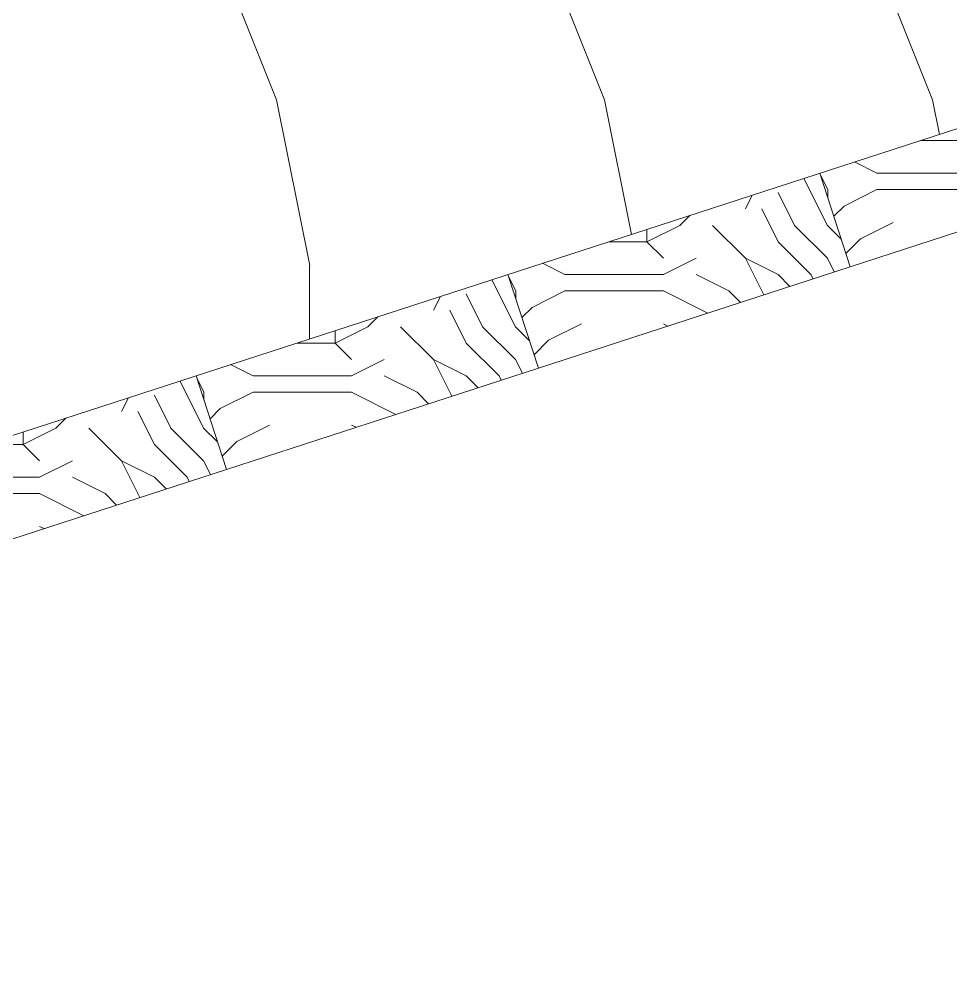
# Model space of a CAD drawing. Header units: millimetres. Extents: x 130034 to 172034, y -1330 to 28370.
# Drawn here: x 151543 to 152963, y 20383 to 21854 of the extents above; entities that cross this region are included whole.
import ezdxf

# ---------------------------------------------------------------- set-up
doc = ezdxf.new("R2010")
doc.units = ezdxf.units.MM
doc.layers.add('Узел', color=7, linetype='Continuous', lineweight=20)
doc.layers.add('Штриховка узла', color=7, linetype='Continuous', lineweight=20)

msp = doc.modelspace()

# ---------------------------------------------------------------- hatches: boundary and pattern name
at = {"layer": 'Штриховка узла', "ltscale": 100}
h = msp.add_hatch(dxfattribs=at)
h.set_pattern_fill('Дерево вдоль волокон', color=256, scale=50, pattern_type=2)
h.set_pattern_definition([(51.3402, (0, 0), (-500.0001, 6e-06), [312.3475, -2889.215]), (59.0362, (195.1, 243.9), (500.0001, -0.0003), [174.113, -2741.365]), (68.1986, (284.7, 393.2), (500.0002, 0.0002), [404.66, -2287.92]), (78.6901, (435, 768.9), (500.0001, 0.0002), [258.053, -2291.455]), (90, (485.6, 1021.96), (-500, 3e-14), [456.0755, -2043.925]), (281.3099, (435, 1731.1), (500.0001, -0.0002), [258.053, -2291.455]), (291.8014, (284.7, 2106.8), (500.0002, -0.0002), [404.66, -2287.92]), (300.9638, (195.1, 2256.1), (500.0001, 0.0003), [174.113, -2741.365]), (308.6598, (0, 2500), (-500.0001, -6e-06), [312.3475, -2889.215])])
edge = h.paths.add_edge_path()
edge.add_line((153096.4, 22727.3), (153096.4, 22124.8))
edge.add_line((153096.4, 22124.8), (153396.4, 22124.8))
edge.add_line((153396.4, 21824.8), (153396.4, 22124.8))
edge.add_line((153396.4, 21824.8), (148959.5, 20383.1))
edge.add_line((148959.5, 20383.1), (148665.6, 21287.6))
edge.add_line((153096.4, 22727.3), (148665.6, 21287.6))
edge = h.paths.add_edge_path()
edge.add_line((154396.4, 22124.8), (154696.4, 22124.8))
edge.add_line((154696.4, 22727.3), (154696.4, 22124.8))
edge.add_line((154696.4, 22727.3), (159127.2, 21287.6))
edge.add_line((158833.4, 20383.1), (159127.2, 21287.6))
edge.add_line((154396.4, 21824.8), (158833.4, 20383.1))
edge.add_line((154396.4, 22124.8), (154396.4, 21824.8))
edge = h.paths.add_edge_path()
edge.add_line((154512, 22787.2), (153896.4, 22787.2))
edge.add_line((153896.4, 22987.2), (153896.4, 22787.2))
edge.add_line((153896.4, 22987.2), (154512, 22787.2))
edge = h.paths.add_edge_path()
edge.add_line((153896.4, 22787.2), (153280.9, 22787.2))
edge.add_line((153896.4, 22987.2), (153280.9, 22787.2))
edge.add_line((153896.4, 22987.2), (153896.4, 22787.2))
h = msp.add_hatch(dxfattribs=at)
h.set_pattern_fill('Дерево и деревянные изделия', color=256, scale=5, pattern_type=2)
h.set_pattern_definition([(0, (4350.37, 93.8), (500, 500), [150, -350]), (0, (4350.37, 118.8), (500, 500), [150, -350]), (0, (4375.37, 168.8), (500, 500), [100, -400]), (0, (4400.37, 218.8), (500, 500), [75, -425]), (0, (4400.37, 268.8), (500, 500), [50, -450]), (0, (4425.37, 393.8), (500, 500), [25, -475]), (0, (4400.37, 443.8), (500, 500), [75, -425]), (0, (4400.37, 493.8), (500, 500), [100, -400]), (90, (4225.37, 493.8), (-500, 500), [50, -450]), (90, (4275.37, 568.8), (-500, 500), [25, -475]), (90, (4300.37, 318.8), (-500, 500), [75, -425]), (90, (4350.37, 343.8), (-500, 500), [50, -450]), (90, (4425.37, 368.8), (-500, 500), [25, -475]), (90, (4450.37, 268.8), (-500, 500), [70, -430]), (90, (4475.37, 168.8), (-500, 500), [50, -450]), (90, (4525.37, 368.8), (-500, 500), [25, -475]), (90, (4575.37, 343.8), (-500, 500), [75, -425]), (90, (4625.37, 343.8), (-500, 500), [75, -425]), (45, (4450.37, 268.8), (0, 500), [70.71, -636.3968]), (45, (4250.37, 518.8), (0, 500), [70.71, -636.3968]), (45, (4350.37, 393.8), (0, 500), [70.71, -636.3968]), (45, (4375.37, 293.8), (0, 500), [70.71, -636.3968]), (45, (4525.37, 193.8), (0, 500), [70.71, -636.3968]), (45, (4475.37, 218.8), (0, 500), [106.066, -601.0408]), (45, (4325.37, 443.8), (0, 500), [35.355, -671.7518]), (45, (4300.37, 493.8), (0, 500), [35.355, -671.7518]), (45, (4500.37, 493.8), (0, 500), [35.355, -671.7518]), (45, (4300.37, 243.8), (0, 500), [35.355, -671.7518]), (45, (4575.37, 418.8), (0, 500), [35.355, -671.7518]), (45, (4400.37, 368.8), (0, 500), [35.355, -671.7518]), (45, (4450.37, 418.8), (0, 500), [35.355, -671.7518]), (135, (4500.37, 318.8), (-500, 4e-14), [35.355, -671.7518]), (135, (4500.37, 143.8), (-500, 4e-14), [35.355, -671.7518]), (135, (4400.37, 268.8), (-500, 4e-14), [35.355, -671.7518]), (135, (4475.37, 368.8), (-500, 4e-14), [35.355, -671.7518]), (135, (4350.37, 243.8), (-500, 4e-14), [35.355, -671.7518]), (135, (4550.37, 243.8), (-500, 4e-14), [35.355, -671.7518]), (135, (4200.37, 93.8), (-500, 4e-14), [35.355, -671.7518]), (135, (4225.37, 118.8), (-500, 4e-14), [70.71, -636.3968]), (135, (4250.37, 143.8), (-500, 4e-14), [70.71, -636.3968]), (135, (4300.37, 143.8), (-500, 4e-14), [70.71, -636.3968]), (135, (4325.37, 193.8), (-500, 4e-14), [70.71, -636.3968]), (135, (4525.37, 393.8), (-500, 4e-14), [70.71, -636.3968]), (135, (4625.37, 143.8), (-500, 4e-14), [70.71, -636.3968]), (135, (4650.37, 543.8), (-500, 4e-14), [70.71, -636.3968]), (135, (4650.37, 493.8), (-500, 4e-14), [70.71, -636.3968]), (135, (4600.37, 468.8), (-500, 4e-14), [70.71, -636.3968]), (135, (4250.37, 468.8), (-500, 4e-14), [106.066, -601.0408]), (135, (4575.37, 418.8), (-500, 4e-14), [106.066, -601.0408]), (26.56505, (4300.37, 568.8), (500, 2e-07), [55.9, -1062.134]), (26.56505, (4300.37, 318.8), (500, 2e-07), [55.9, -1062.134]), (26.56505, (4350.37, 468.8), (500, 2e-07), [55.9, -1062.134]), (26.56505, (4500.37, 118.8), (500, 2e-07), [55.9, -1062.134]), (26.56505, (4475.37, 168.8), (500, 2e-07), [55.9, -1062.134]), (26.56505, (4325.37, 268.8), (500, 2e-07), [55.9, -1062.134]), (26.56505, (4325.37, 518.8), (500, 2e-07), [55.9, -1062.134]), (26.56505, (4475.37, 368.8), (500, 2e-07), [111.8, -1006.234]), (63.43495, (4475.37, 443.8), (3e-08, 500), [55.9, -1062.134]), (63.43495, (4550.37, 293.8), (3e-08, 500), [55.9, -1062.134]), (63.43495, (4300.37, 393.8), (3e-08, 500), [55.9, -1062.134]), (63.43495, (4200.37, 418.8), (3e-08, 500), [55.9, -1062.134]), (63.43495, (4500.37, 318.8), (3e-08, 500), [55.9, -1062.134]), (63.43495, (4450.37, 318.8), (3e-08, 500), [55.9, -1062.134]), (63.43495, (4250.37, 393.8), (3e-08, 500), [111.8, -1006.234]), (63.43495, (4625.37, 218.8), (3e-08, 500), [111.8, -1006.234]), (63.43495, (4575.37, 243.8), (3e-08, 500), [111.8, -1006.234]), (116.56505, (4175.37, 168.8), (-2e-07, 500), [55.9, -1062.134]), (116.56505, (4175.37, 443.8), (-2e-07, 500), [55.9, -1062.134]), (116.56505, (4275.37, 93.8), (-2e-07, 500), [55.9, -1062.134]), (116.56505, (4225.37, 543.8), (-2e-07, 500), [55.9, -1062.134]), (116.56505, (4275.37, 243.8), (-2e-07, 500), [55.9, -1062.134]), (116.56505, (4375.37, 293.8), (-2e-07, 500), [55.9, -1062.134]), (116.56505, (4425.37, 393.8), (-2e-07, 500), [55.9, -1062.134]), (116.56505, (4200.37, 193.8), (-2e-07, 500), [55.9, -1062.134]), (116.56505, (4325.37, 268.8), (-2e-07, 500), [55.9, -1062.134]), (116.56505, (4475.37, 218.8), (-2e-07, 500), [55.9, -1062.134]), (116.56505, (4525.37, 268.8), (-2e-07, 500), [55.9, -1062.134]), (116.56505, (4625.37, 418.8), (-2e-07, 500), [55.9, -1062.134]), (116.56505, (4250.37, 568.8), (-2e-07, 500), [55.9, -1062.134]), (116.56505, (4175.37, 543.8), (-2e-07, 500), [111.8, -1006.234]), (116.56505, (4250.37, 193.8), (-2e-07, 500), [111.8, -1006.234]), (153.43495, (4175.37, 118.8), (-500, 2e-07), [55.9, -1062.134]), (153.43495, (4600.37, 93.8), (-500, 2e-07), [55.9, -1062.134]), (153.43495, (4575.37, 343.8), (-500, 2e-07), [55.9, -1062.134]), (153.43495, (4375.37, 168.8), (-500, 2e-07), [55.9, -1062.134]), (153.43495, (4350.37, 118.8), (-500, 2e-07), [55.9, -1062.134]), (153.43495, (4400.37, 218.8), (-500, 2e-07), [55.9, -1062.134]), (153.43495, (4550.37, 518.8), (-500, 2e-07), [55.9, -1062.134]), (153.43495, (4600.37, 543.8), (-500, 2e-07), [111.8, -1006.234])])
edge = h.paths.add_edge_path()
edge.add_line((153285.6, 21631.1), (153239.3, 21773.7))
edge.add_line((153285.6, 21631.1), (152810.1, 21476.5))
edge.add_line((152810.1, 21476.5), (152763.7, 21619.2))
edge.add_line((153239.3, 21773.7), (152763.7, 21619.2))
h = msp.add_hatch(dxfattribs=at)
h.set_pattern_fill('Дерево и деревянные изделия', color=256, scale=5, pattern_type=2)
h.set_pattern_definition([(0, (3874.84, -60.7), (500, 500), [150, -350]), (0, (3874.84, -35.7), (500, 500), [150, -350]), (0, (3899.84, 14.3), (500, 500), [100, -400]), (0, (3924.84, 64.3), (500, 500), [75, -425]), (0, (3924.84, 114.3), (500, 500), [50, -450]), (0, (3949.84, 239.3), (500, 500), [25, -475]), (0, (3924.84, 289.3), (500, 500), [75, -425]), (0, (3924.84, 339.3), (500, 500), [100, -400]), (90, (3749.84, 339.3), (-500, 500), [50, -450]), (90, (3799.84, 414.3), (-500, 500), [25, -475]), (90, (3824.84, 164.3), (-500, 500), [75, -425]), (90, (3874.84, 189.3), (-500, 500), [50, -450]), (90, (3949.84, 214.3), (-500, 500), [25, -475]), (90, (3974.84, 114.3), (-500, 500), [70, -430]), (90, (3999.84, 14.3), (-500, 500), [50, -450]), (90, (4049.84, 214.3), (-500, 500), [25, -475]), (90, (4099.84, 189.3), (-500, 500), [75, -425]), (90, (4149.84, 189.3), (-500, 500), [75, -425]), (45, (3974.84, 114.3), (0, 500), [70.71, -636.3968]), (45, (3774.84, 364.3), (0, 500), [70.71, -636.3968]), (45, (3874.84, 239.3), (0, 500), [70.71, -636.3968]), (45, (3899.84, 139.3), (0, 500), [70.71, -636.3968]), (45, (4049.84, 39.3), (0, 500), [70.71, -636.3968]), (45, (3999.84, 64.3), (0, 500), [106.066, -601.0408]), (45, (3849.84, 289.3), (0, 500), [35.355, -671.7518]), (45, (3824.84, 339.3), (0, 500), [35.355, -671.7518]), (45, (4024.84, 339.3), (0, 500), [35.355, -671.7518]), (45, (3824.84, 89.3), (0, 500), [35.355, -671.7518]), (45, (4099.84, 264.3), (0, 500), [35.355, -671.7518]), (45, (3924.84, 214.3), (0, 500), [35.355, -671.7518]), (45, (3974.84, 264.3), (0, 500), [35.355, -671.7518]), (135, (4024.84, 164.3), (-500, 4e-14), [35.355, -671.7518]), (135, (4024.84, -10.7), (-500, 4e-14), [35.355, -671.7518]), (135, (3924.84, 114.3), (-500, 4e-14), [35.355, -671.7518]), (135, (3999.84, 214.3), (-500, 4e-14), [35.355, -671.7518]), (135, (3874.84, 89.3), (-500, 4e-14), [35.355, -671.7518]), (135, (4074.84, 89.3), (-500, 4e-14), [35.355, -671.7518]), (135, (3724.84, -60.7), (-500, 4e-14), [35.355, -671.7518]), (135, (3749.84, -35.7), (-500, 4e-14), [70.71, -636.3968]), (135, (3774.84, -10.7), (-500, 4e-14), [70.71, -636.3968]), (135, (3824.84, -10.7), (-500, 4e-14), [70.71, -636.3968]), (135, (3849.84, 39.3), (-500, 4e-14), [70.71, -636.3968]), (135, (4049.84, 239.3), (-500, 4e-14), [70.71, -636.3968]), (135, (4149.84, -10.7), (-500, 4e-14), [70.71, -636.3968]), (135, (4174.84, 389.3), (-500, 4e-14), [70.71, -636.3968]), (135, (4174.84, 339.3), (-500, 4e-14), [70.71, -636.3968]), (135, (4124.84, 314.3), (-500, 4e-14), [70.71, -636.3968]), (135, (3774.84, 314.3), (-500, 4e-14), [106.066, -601.0408]), (135, (4099.84, 264.3), (-500, 4e-14), [106.066, -601.0408]), (26.56505, (3824.84, 414.29), (500, 2e-07), [55.9, -1062.134]), (26.56505, (3824.84, 164.29), (500, 2e-07), [55.9, -1062.134]), (26.56505, (3874.84, 314.29), (500, 2e-07), [55.9, -1062.134]), (26.56505, (4024.84, -35.71), (500, 2e-07), [55.9, -1062.134]), (26.56505, (3999.84, 14.29), (500, 2e-07), [55.9, -1062.134]), (26.56505, (3849.84, 114.29), (500, 2e-07), [55.9, -1062.134]), (26.56505, (3849.84, 364.29), (500, 2e-07), [55.9, -1062.134]), (26.56505, (3999.84, 214.29), (500, 2e-07), [111.8, -1006.234]), (63.43495, (3999.84, 289.29), (3e-08, 500), [55.9, -1062.134]), (63.43495, (4074.84, 139.29), (3e-08, 500), [55.9, -1062.134]), (63.43495, (3824.84, 239.29), (3e-08, 500), [55.9, -1062.134]), (63.43495, (3724.84, 264.29), (3e-08, 500), [55.9, -1062.134]), (63.43495, (4024.84, 164.29), (3e-08, 500), [55.9, -1062.134]), (63.43495, (3974.84, 164.29), (3e-08, 500), [55.9, -1062.134]), (63.43495, (3774.84, 239.29), (3e-08, 500), [111.8, -1006.234]), (63.43495, (4149.84, 64.29), (3e-08, 500), [111.8, -1006.234]), (63.43495, (4099.84, 89.29), (3e-08, 500), [111.8, -1006.234]), (116.56505, (3699.84, 14.29), (-2e-07, 500), [55.9, -1062.134]), (116.56505, (3699.84, 289.29), (-2e-07, 500), [55.9, -1062.134]), (116.56505, (3799.84, -60.71), (-2e-07, 500), [55.9, -1062.134]), (116.56505, (3749.84, 389.29), (-2e-07, 500), [55.9, -1062.134]), (116.56505, (3799.84, 89.29), (-2e-07, 500), [55.9, -1062.134]), (116.56505, (3899.84, 139.29), (-2e-07, 500), [55.9, -1062.134]), (116.56505, (3949.84, 239.29), (-2e-07, 500), [55.9, -1062.134]), (116.56505, (3724.84, 39.29), (-2e-07, 500), [55.9, -1062.134]), (116.56505, (3849.84, 114.29), (-2e-07, 500), [55.9, -1062.134]), (116.56505, (3999.84, 64.29), (-2e-07, 500), [55.9, -1062.134]), (116.56505, (4049.84, 114.29), (-2e-07, 500), [55.9, -1062.134]), (116.56505, (4149.84, 264.29), (-2e-07, 500), [55.9, -1062.134]), (116.56505, (3774.84, 414.29), (-2e-07, 500), [55.9, -1062.134]), (116.56505, (3699.84, 389.29), (-2e-07, 500), [111.8, -1006.234]), (116.56505, (3774.84, 39.29), (-2e-07, 500), [111.8, -1006.234]), (153.43495, (3699.84, -35.71), (-500, 2e-07), [55.9, -1062.134]), (153.43495, (4124.84, -60.71), (-500, 2e-07), [55.9, -1062.134]), (153.43495, (4099.84, 189.29), (-500, 2e-07), [55.9, -1062.134]), (153.43495, (3899.84, 14.29), (-500, 2e-07), [55.9, -1062.134]), (153.43495, (3874.84, -35.71), (-500, 2e-07), [55.9, -1062.134]), (153.43495, (3924.84, 64.29), (-500, 2e-07), [55.9, -1062.134]), (153.43495, (4074.84, 364.29), (-500, 2e-07), [55.9, -1062.134]), (153.43495, (4124.84, 389.29), (-500, 2e-07), [111.8, -1006.234])])
edge = h.paths.add_edge_path()
edge.add_line((152810.1, 21476.5), (152763.7, 21619.2))
edge.add_line((152810.1, 21476.5), (152334.6, 21322))
edge.add_line((152334.6, 21322), (152288.2, 21464.7))
edge.add_line((152763.7, 21619.2), (152288.2, 21464.7))
h = msp.add_hatch(dxfattribs=at)
h.set_pattern_fill('Дерево и деревянные изделия', color=256, scale=5, pattern_type=2)
h.set_pattern_definition([(0, (3399.3, -215.2), (500, 500), [150, -350]), (0, (3399.3, -190.2), (500, 500), [150, -350]), (0, (3424.3, -140.2), (500, 500), [100, -400]), (0, (3449.3, -90.2), (500, 500), [75, -425]), (0, (3449.3, -40.2), (500, 500), [50, -450]), (0, (3474.3, 84.8), (500, 500), [25, -475]), (0, (3449.3, 134.8), (500, 500), [75, -425]), (0, (3449.3, 184.8), (500, 500), [100, -400]), (90, (3274.3, 184.8), (-500, 500), [50, -450]), (90, (3324.3, 259.8), (-500, 500), [25, -475]), (90, (3349.3, 9.8), (-500, 500), [75, -425]), (90, (3399.3, 34.8), (-500, 500), [50, -450]), (90, (3474.3, 59.8), (-500, 500), [25, -475]), (90, (3499.3, -40.2), (-500, 500), [70, -430]), (90, (3524.3, -140.2), (-500, 500), [50, -450]), (90, (3574.3, 59.8), (-500, 500), [25, -475]), (90, (3624.3, 34.8), (-500, 500), [75, -425]), (90, (3674.3, 34.8), (-500, 500), [75, -425]), (45, (3499.3, -40.22), (0, 500), [70.71, -636.3968]), (45, (3299.3, 209.78), (0, 500), [70.71, -636.3968]), (45, (3399.3, 84.78), (0, 500), [70.71, -636.3968]), (45, (3424.3, -15.22), (0, 500), [70.71, -636.3968]), (45, (3574.3, -115.22), (0, 500), [70.71, -636.3968]), (45, (3524.3, -90.22), (0, 500), [106.066, -601.0408]), (45, (3374.3, 134.78), (0, 500), [35.355, -671.7518]), (45, (3349.3, 184.78), (0, 500), [35.355, -671.7518]), (45, (3549.3, 184.78), (0, 500), [35.355, -671.7518]), (45, (3349.3, -65.22), (0, 500), [35.355, -671.7518]), (45, (3624.3, 109.78), (0, 500), [35.355, -671.7518]), (45, (3449.3, 59.78), (0, 500), [35.355, -671.7518]), (45, (3499.3, 109.78), (0, 500), [35.355, -671.7518]), (135, (3549.3, 9.78), (-500, 4e-14), [35.355, -671.7518]), (135, (3549.3, -165.22), (-500, 4e-14), [35.355, -671.7518]), (135, (3449.3, -40.22), (-500, 4e-14), [35.355, -671.7518]), (135, (3524.3, 59.78), (-500, 4e-14), [35.355, -671.7518]), (135, (3399.3, -65.22), (-500, 4e-14), [35.355, -671.7518]), (135, (3599.3, -65.22), (-500, 4e-14), [35.355, -671.7518]), (135, (3249.3, -215.22), (-500, 4e-14), [35.355, -671.7518]), (135, (3274.3, -190.22), (-500, 4e-14), [70.71, -636.3968]), (135, (3299.3, -165.22), (-500, 4e-14), [70.71, -636.3968]), (135, (3349.3, -165.22), (-500, 4e-14), [70.71, -636.3968]), (135, (3374.3, -115.22), (-500, 4e-14), [70.71, -636.3968]), (135, (3574.3, 84.78), (-500, 4e-14), [70.71, -636.3968]), (135, (3674.3, -165.22), (-500, 4e-14), [70.71, -636.3968]), (135, (3699.3, 234.78), (-500, 4e-14), [70.71, -636.3968]), (135, (3699.3, 184.78), (-500, 4e-14), [70.71, -636.3968]), (135, (3649.3, 159.78), (-500, 4e-14), [70.71, -636.3968]), (135, (3299.3, 159.78), (-500, 4e-14), [106.066, -601.0408]), (135, (3624.3, 109.78), (-500, 4e-14), [106.066, -601.0408]), (26.56505, (3349.32, 259.78), (500, 2e-07), [55.9, -1062.134]), (26.56505, (3349.32, 9.78), (500, 2e-07), [55.9, -1062.134]), (26.56505, (3399.32, 159.78), (500, 2e-07), [55.9, -1062.134]), (26.56505, (3549.32, -190.22), (500, 2e-07), [55.9, -1062.134]), (26.56505, (3524.32, -140.22), (500, 2e-07), [55.9, -1062.134]), (26.56505, (3374.32, -40.22), (500, 2e-07), [55.9, -1062.134]), (26.56505, (3374.32, 209.78), (500, 2e-07), [55.9, -1062.134]), (26.56505, (3524.32, 59.78), (500, 2e-07), [111.8, -1006.234]), (63.43495, (3524.32, 134.78), (3e-08, 500), [55.9, -1062.134]), (63.43495, (3599.32, -15.22), (3e-08, 500), [55.9, -1062.134]), (63.43495, (3349.32, 84.78), (3e-08, 500), [55.9, -1062.134]), (63.43495, (3249.32, 109.78), (3e-08, 500), [55.9, -1062.134]), (63.43495, (3549.32, 9.78), (3e-08, 500), [55.9, -1062.134]), (63.43495, (3499.32, 9.78), (3e-08, 500), [55.9, -1062.134]), (63.43495, (3299.32, 84.78), (3e-08, 500), [111.8, -1006.234]), (63.43495, (3674.32, -90.22), (3e-08, 500), [111.8, -1006.234]), (63.43495, (3624.32, -65.22), (3e-08, 500), [111.8, -1006.234]), (116.56505, (3224.32, -140.22), (-2e-07, 500), [55.9, -1062.134]), (116.56505, (3224.32, 134.78), (-2e-07, 500), [55.9, -1062.134]), (116.56505, (3324.32, -215.22), (-2e-07, 500), [55.9, -1062.134]), (116.56505, (3274.32, 234.78), (-2e-07, 500), [55.9, -1062.134]), (116.56505, (3324.32, -65.22), (-2e-07, 500), [55.9, -1062.134]), (116.56505, (3424.32, -15.22), (-2e-07, 500), [55.9, -1062.134]), (116.56505, (3474.32, 84.78), (-2e-07, 500), [55.9, -1062.134]), (116.56505, (3249.32, -115.22), (-2e-07, 500), [55.9, -1062.134]), (116.56505, (3374.32, -40.22), (-2e-07, 500), [55.9, -1062.134]), (116.56505, (3524.32, -90.22), (-2e-07, 500), [55.9, -1062.134]), (116.56505, (3574.32, -40.22), (-2e-07, 500), [55.9, -1062.134]), (116.56505, (3674.32, 109.78), (-2e-07, 500), [55.9, -1062.134]), (116.56505, (3299.32, 259.78), (-2e-07, 500), [55.9, -1062.134]), (116.56505, (3224.32, 234.78), (-2e-07, 500), [111.8, -1006.234]), (116.56505, (3299.32, -115.22), (-2e-07, 500), [111.8, -1006.234]), (153.43495, (3224.32, -190.22), (-500, 2e-07), [55.9, -1062.134]), (153.43495, (3649.32, -215.22), (-500, 2e-07), [55.9, -1062.134]), (153.43495, (3624.32, 34.78), (-500, 2e-07), [55.9, -1062.134]), (153.43495, (3424.32, -140.22), (-500, 2e-07), [55.9, -1062.134]), (153.43495, (3399.32, -190.22), (-500, 2e-07), [55.9, -1062.134]), (153.43495, (3449.32, -90.22), (-500, 2e-07), [55.9, -1062.134]), (153.43495, (3599.32, 209.78), (-500, 2e-07), [55.9, -1062.134]), (153.43495, (3649.32, 234.78), (-500, 2e-07), [111.8, -1006.234])])
edge = h.paths.add_edge_path()
edge.add_line((152334.6, 21322), (152288.2, 21464.7))
edge.add_line((152334.6, 21322), (151859, 21167.5))
edge.add_line((151859, 21167.5), (151812.7, 21310.2))
edge.add_line((152288.2, 21464.7), (151812.7, 21310.2))
h = msp.add_hatch(dxfattribs=at)
h.set_pattern_fill('Дерево и деревянные изделия', color=256, scale=5, pattern_type=2)
h.set_pattern_definition([(0, (2923.8, -369.73), (500, 500), [150, -350]), (0, (2923.8, -344.73), (500, 500), [150, -350]), (0, (2948.8, -294.73), (500, 500), [100, -400]), (0, (2973.8, -244.73), (500, 500), [75, -425]), (0, (2973.8, -194.73), (500, 500), [50, -450]), (0, (2998.8, -69.73), (500, 500), [25, -475]), (0, (2973.8, -19.73), (500, 500), [75, -425]), (0, (2973.8, 30.27), (500, 500), [100, -400]), (90, (2798.8, 30.27), (-500, 500), [50, -450]), (90, (2848.8, 105.27), (-500, 500), [25, -475]), (90, (2873.8, -144.73), (-500, 500), [75, -425]), (90, (2923.8, -119.73), (-500, 500), [50, -450]), (90, (2998.8, -94.73), (-500, 500), [25, -475]), (90, (3023.8, -194.73), (-500, 500), [70, -430]), (90, (3048.8, -294.73), (-500, 500), [50, -450]), (90, (3098.8, -94.73), (-500, 500), [25, -475]), (90, (3148.8, -119.73), (-500, 500), [75, -425]), (90, (3198.8, -119.73), (-500, 500), [75, -425]), (45, (3023.8, -194.73), (0, 500), [70.71, -636.3968]), (45, (2823.8, 55.27), (0, 500), [70.71, -636.3968]), (45, (2923.8, -69.73), (0, 500), [70.71, -636.3968]), (45, (2948.8, -169.73), (0, 500), [70.71, -636.3968]), (45, (3098.8, -269.73), (0, 500), [70.71, -636.3968]), (45, (3048.8, -244.73), (0, 500), [106.066, -601.0408]), (45, (2898.8, -19.73), (0, 500), [35.355, -671.7518]), (45, (2873.8, 30.27), (0, 500), [35.355, -671.7518]), (45, (3073.8, 30.27), (0, 500), [35.355, -671.7518]), (45, (2873.8, -219.73), (0, 500), [35.355, -671.7518]), (45, (3148.8, -44.73), (0, 500), [35.355, -671.7518]), (45, (2973.8, -94.73), (0, 500), [35.355, -671.7518]), (45, (3023.8, -44.73), (0, 500), [35.355, -671.7518]), (135, (3073.8, -144.73), (-500, 4e-14), [35.355, -671.7518]), (135, (3073.8, -319.73), (-500, 4e-14), [35.355, -671.7518]), (135, (2973.8, -194.73), (-500, 4e-14), [35.355, -671.7518]), (135, (3048.8, -94.73), (-500, 4e-14), [35.355, -671.7518]), (135, (2923.8, -219.73), (-500, 4e-14), [35.355, -671.7518]), (135, (3123.8, -219.73), (-500, 4e-14), [35.355, -671.7518]), (135, (2773.8, -369.73), (-500, 4e-14), [35.355, -671.7518]), (135, (2798.8, -344.73), (-500, 4e-14), [70.71, -636.3968]), (135, (2823.8, -319.73), (-500, 4e-14), [70.71, -636.3968]), (135, (2873.8, -319.73), (-500, 4e-14), [70.71, -636.3968]), (135, (2898.8, -269.73), (-500, 4e-14), [70.71, -636.3968]), (135, (3098.8, -69.73), (-500, 4e-14), [70.71, -636.3968]), (135, (3198.8, -319.73), (-500, 4e-14), [70.71, -636.3968]), (135, (3223.8, 80.27), (-500, 4e-14), [70.71, -636.3968]), (135, (3223.8, 30.27), (-500, 4e-14), [70.71, -636.3968]), (135, (3173.8, 5.27), (-500, 4e-14), [70.71, -636.3968]), (135, (2823.8, 5.27), (-500, 4e-14), [106.066, -601.0408]), (135, (3148.8, -44.73), (-500, 4e-14), [106.066, -601.0408]), (26.56505, (2873.79, 105.27), (500, 2e-07), [55.9, -1062.134]), (26.56505, (2873.79, -144.73), (500, 2e-07), [55.9, -1062.134]), (26.56505, (2923.79, 5.27), (500, 2e-07), [55.9, -1062.134]), (26.56505, (3073.79, -344.73), (500, 2e-07), [55.9, -1062.134]), (26.56505, (3048.79, -294.73), (500, 2e-07), [55.9, -1062.134]), (26.56505, (2898.79, -194.73), (500, 2e-07), [55.9, -1062.134]), (26.56505, (2898.79, 55.27), (500, 2e-07), [55.9, -1062.134]), (26.56505, (3048.79, -94.73), (500, 2e-07), [111.8, -1006.234]), (63.43495, (3048.79, -19.73), (3e-08, 500), [55.9, -1062.134]), (63.43495, (3123.79, -169.73), (3e-08, 500), [55.9, -1062.134]), (63.43495, (2873.79, -69.73), (3e-08, 500), [55.9, -1062.134]), (63.43495, (2773.79, -44.73), (3e-08, 500), [55.9, -1062.134]), (63.43495, (3073.79, -144.73), (3e-08, 500), [55.9, -1062.134]), (63.43495, (3023.79, -144.73), (3e-08, 500), [55.9, -1062.134]), (63.43495, (2823.79, -69.73), (3e-08, 500), [111.8, -1006.234]), (63.43495, (3198.79, -244.73), (3e-08, 500), [111.8, -1006.234]), (63.43495, (3148.79, -219.73), (3e-08, 500), [111.8, -1006.234]), (116.56505, (2748.79, -294.73), (-2e-07, 500), [55.9, -1062.134]), (116.56505, (2748.79, -19.73), (-2e-07, 500), [55.9, -1062.134]), (116.56505, (2848.79, -369.73), (-2e-07, 500), [55.9, -1062.134]), (116.56505, (2798.79, 80.27), (-2e-07, 500), [55.9, -1062.134]), (116.56505, (2848.79, -219.73), (-2e-07, 500), [55.9, -1062.134]), (116.56505, (2948.79, -169.73), (-2e-07, 500), [55.9, -1062.134]), (116.56505, (2998.79, -69.73), (-2e-07, 500), [55.9, -1062.134]), (116.56505, (2773.79, -269.73), (-2e-07, 500), [55.9, -1062.134]), (116.56505, (2898.79, -194.73), (-2e-07, 500), [55.9, -1062.134]), (116.56505, (3048.79, -244.73), (-2e-07, 500), [55.9, -1062.134]), (116.56505, (3098.79, -194.73), (-2e-07, 500), [55.9, -1062.134]), (116.56505, (3198.79, -44.73), (-2e-07, 500), [55.9, -1062.134]), (116.56505, (2823.79, 105.27), (-2e-07, 500), [55.9, -1062.134]), (116.56505, (2748.79, 80.27), (-2e-07, 500), [111.8, -1006.234]), (116.56505, (2823.79, -269.73), (-2e-07, 500), [111.8, -1006.234]), (153.43495, (2748.79, -344.73), (-500, 2e-07), [55.9, -1062.134]), (153.43495, (3173.79, -369.73), (-500, 2e-07), [55.9, -1062.134]), (153.43495, (3148.79, -119.73), (-500, 2e-07), [55.9, -1062.134]), (153.43495, (2948.79, -294.73), (-500, 2e-07), [55.9, -1062.134]), (153.43495, (2923.79, -344.73), (-500, 2e-07), [55.9, -1062.134]), (153.43495, (2973.79, -244.73), (-500, 2e-07), [55.9, -1062.134]), (153.43495, (3123.79, 55.27), (-500, 2e-07), [55.9, -1062.134]), (153.43495, (3173.79, 80.27), (-500, 2e-07), [111.8, -1006.234])])
edge = h.paths.add_edge_path()
edge.add_line((151859, 21167.5), (151812.7, 21310.2))
edge.add_line((151859, 21167.5), (151383.5, 21013))
edge.add_line((151383.5, 21013), (151337.2, 21155.7))
edge.add_line((151812.7, 21310.2), (151337.2, 21155.7))

# ---------------------------------------------------------------- linework, layer by layer
at = {"layer": 'Узел', "ltscale": 100}
for p, q in [((153396.4, 21824.8), (148959.5, 20383.1)), ((152810.1, 21476.5), (152763.7, 21619.2)), ((152334.6, 21322), (152288.2, 21464.7)), ((151859, 21167.5), (151812.7, 21310.2))]:
    msp.add_line(p, q, dxfattribs=at)
at = {"layer": 'Узел', "linetype": 'Continuous', "ltscale": 100}
for p, q in [((152810.1, 21476.5), (153285.6, 21631.1)), ((152334.6, 21322), (152810.1, 21476.5)), ((151859, 21167.5), (152334.6, 21322)), ((151383.5, 21013), (151859, 21167.5))]:
    msp.add_line(p, q, dxfattribs=at)

doc.saveas('drawing.dxf')
